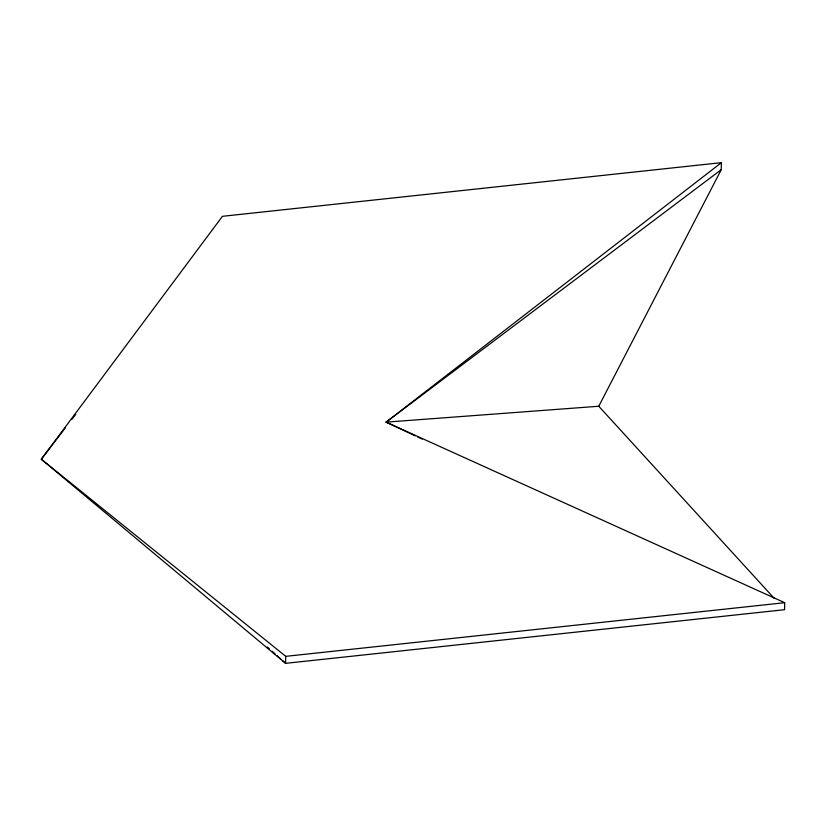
<?xml version="1.0" encoding="UTF-8"?>
<svg xmlns="http://www.w3.org/2000/svg" width="826" height="826" viewBox="0 0 826 826"><rect width="100%" height="100%" fill="white"/><g stroke="black" fill="none" stroke-linecap="round" stroke-linejoin="round"><path stroke-width="1.24" d="M721.397 162.66L222.442 216.309L41.3 459.215L285.744 656.35L285.61 663.34L784.566 609.691L784.7 602.701L386.114 422.138L721.397 162.66L721.263 169.65L598.767 406.247L386.114 422.138L721.263 169.65M65.595 427.558L41.3 459.215L285.61 663.34L282.729 660.759M71.862 419.381L75.775 414.28M285.744 656.35L784.7 602.701M386.114 422.138L415.241 435.849M417.574 436.944L422.231 439.133M267.397 647.006L269.307 648.72M272.188 651.301L275.058 653.882M276.978 655.607L280.819 659.045M598.767 406.247L774.148 598.282"/></g></svg>
